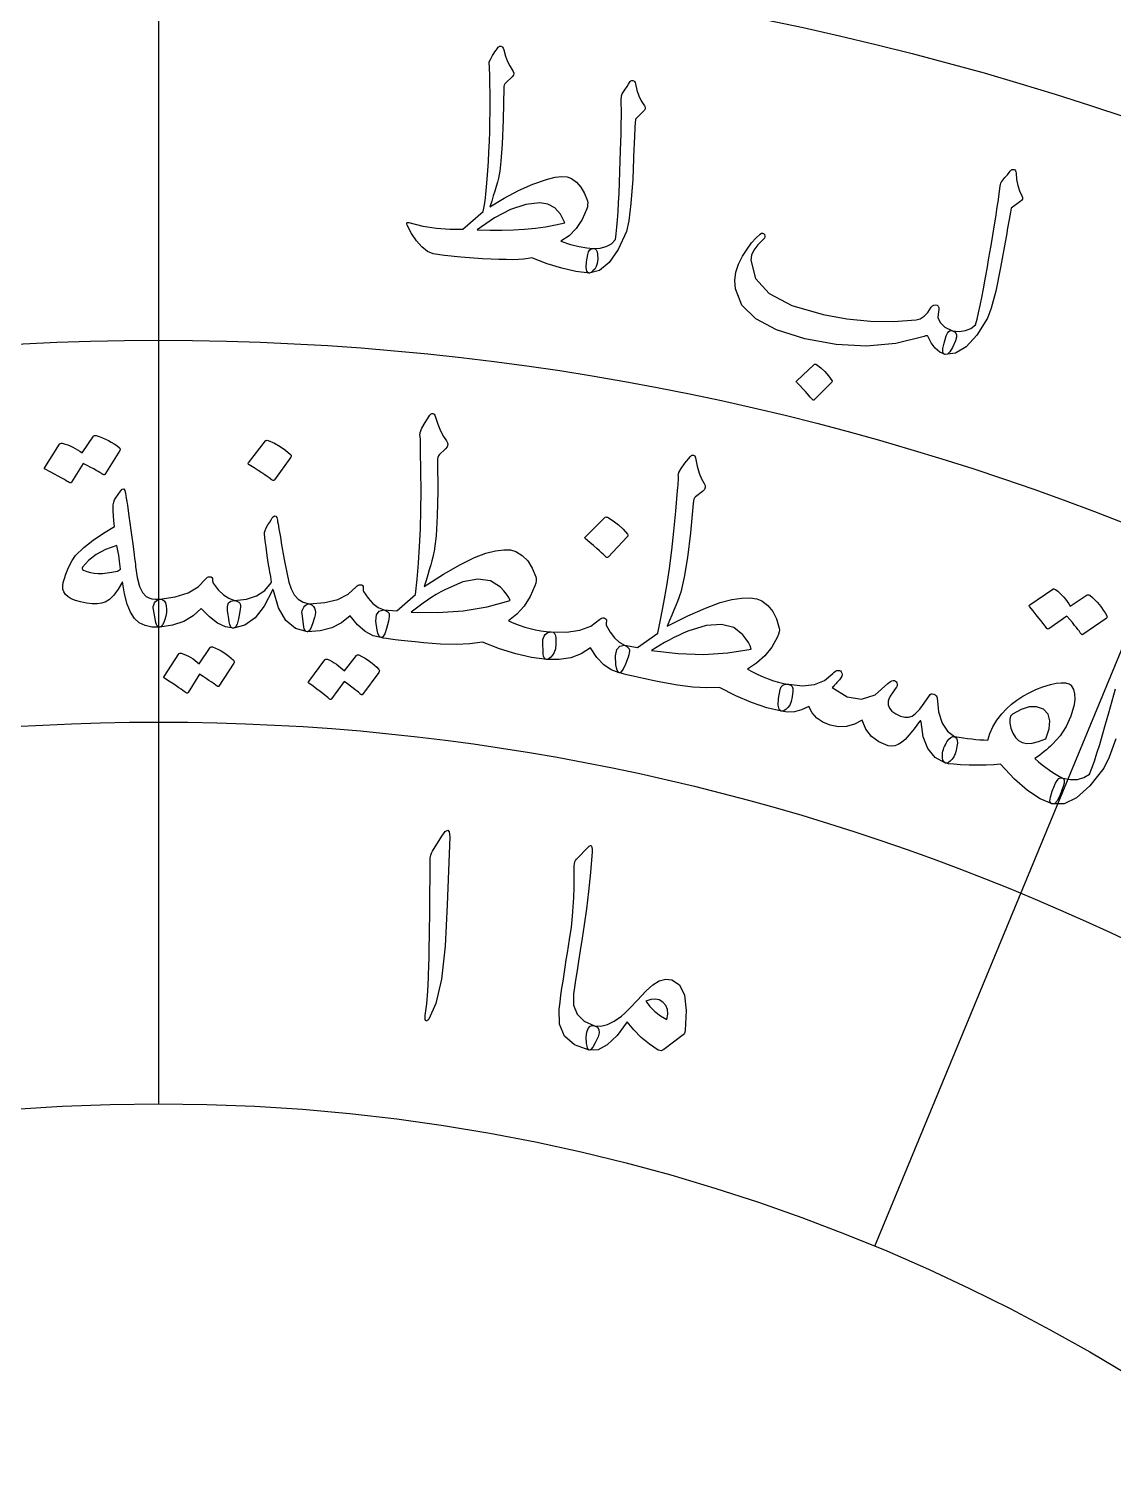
# Model space of a CAD drawing. Header units: millimetres. Extents: x -65 to 65, y -65 to 74.
# Drawn here: x -1.52 to 11.16, y 17.66 to 34.41 of the extents above; entities that cross this region are included whole.
import ezdxf

# ---------------------------------------------------------------- set-up
doc = ezdxf.new("R2010")
doc.units = ezdxf.units.MM
for name, color, linetype in [('ENGRAVE', 7, 'Continuous'), ('ENGRAVE_FINE', 8, 'Continuous'), ('GUIDE', 3, 'Continuous'), ('TEXT', 5, 'Continuous')]:
    doc.layers.add(name, color=color, linetype=linetype)

msp = doc.modelspace()

# ---------------------------------------------------------------- linework, layer by layer
at = {"layer": 'ENGRAVE'}
for radius in [57.525, 48.6086, 39.6922, 30.7759, 21.8595]:
    msp.add_circle((0, 0), radius, dxfattribs=at)
at = {"layer": 'ENGRAVE_FINE'}
for points in [[(0, 39.6923), (0, 30.7759)], [(0, 30.7759), (0, 21.8595)], [(11.7774, 28.4332), (8.3653, 20.1955)]]:
    msp.add_lwpolyline(points, dxfattribs=at)
for radius in [53.0668, 44.1504, 35.2341, 26.3177]:
    msp.add_circle((0, 0), radius, dxfattribs=at)
at = {"layer": 'GUIDE'}
msp.add_circle((0, 0), 59.475, dxfattribs=at)
at = {"layer": 'TEXT'}
for points in [[(4.3624, 31.7389), (4.3171, 31.7296), (4.2643, 31.723), (4.2038, 31.7188), (4.1358, 31.7172), (4.0601, 31.7177), (3.9766, 31.7197), (3.8855, 31.7233), (3.7865, 31.7284), (3.5317, 31.7464), (3.3391, 31.7656), (3.2086, 31.7872), (3.1404, 31.8118), (3.0745, 31.8678), (3.0133, 31.9381), (2.9568, 32.0229), (2.9049, 32.122), (2.9001, 32.1376), (2.9016, 32.1474), (2.9093, 32.1514), (2.9234, 32.1495), (3.0871, 32.1103), (3.2467, 32.0844), (3.4024, 32.0719), (3.5544, 32.0729), (3.794, 32.279), (3.8049, 32.3385), (3.815, 32.4062), (3.8243, 32.4822), (3.8326, 32.5663), (3.8403, 32.6583), (3.8473, 32.7576), (3.8538, 32.8643), (3.8596, 32.9783), (3.8648, 33.0968), (3.8688, 33.2136), (3.8718, 33.3287), (3.8737, 33.4421), (3.8744, 33.5536), (3.8739, 33.663), (3.8723, 33.7703), (3.8695, 33.8755), (3.8631, 34.0286), (3.8764, 34.054), (3.8897, 34.0782), (3.9031, 34.1012), (3.9166, 34.123), (3.93, 34.1435), (3.943, 34.1629), (3.9557, 34.1811), (3.9681, 34.1981), (3.9746, 34.2045), (3.9822, 34.2086), (3.9908, 34.2107), (4.0004, 34.2106), (4.0113, 34.2069), (4.0204, 34.1985), (4.0277, 34.1855), (4.0331, 34.1678), (4.053, 34.0957), (4.0761, 34.0329), (4.1023, 33.9795), (4.1317, 33.9354), (4.145, 33.9141), (4.1495, 33.8934), (4.1452, 33.8735), (4.132, 33.8542), (4.0587, 33.7819), (4.0473, 33.7697), (4.0395, 33.7559), (4.0353, 33.7403), (4.0348, 33.7232), (4.025, 33.3528), (4.0135, 33.0671), (4.0008, 32.8658), (3.9872, 32.749), (3.98, 32.7105), (3.9704, 32.6683), (3.9586, 32.6223), (3.9445, 32.5725), (3.9285, 32.5188), (3.9111, 32.4613), (3.8922, 32.3999), (3.8719, 32.3346), (4.0371, 32.4373), (4.2043, 32.5253), (4.3736, 32.5985), (4.5445, 32.6568), (4.6341, 32.679), (4.7105, 32.6878), (4.7734, 32.6833), (4.8228, 32.6657), (4.8826, 32.6226), (4.9339, 32.5644), (4.9764, 32.4911), (5.0103, 32.4028), (5.0138, 32.3829), (5.0136, 32.3607), (5.0098, 32.3363), (5.0024, 32.3095), (4.9494, 32.1861), (4.8811, 32.082), (4.7974, 31.9974), (4.6983, 31.9319), (4.812, 31.8962), (4.9134, 31.8702), (5.0025, 31.8538), (5.0794, 31.8474), (5.0995, 31.8429), (5.1146, 31.8303), (5.1248, 31.8095), (5.13, 31.7805), (5.1311, 31.7226), (5.1257, 31.6744), (5.1138, 31.6357), (5.0955, 31.6066), (5.0755, 31.5856), (5.0585, 31.571), (5.0446, 31.5628), (5.0337, 31.5611), (4.8756, 31.581), (4.7112, 31.6173), (4.5402, 31.67), (4.3624, 31.7389)], [(5.4185, 33.6527), (5.4494, 33.7009), (5.4736, 33.7392), (5.491, 33.7676), (5.5017, 33.786), (5.5096, 33.7976), (5.5186, 33.8053), (5.5287, 33.8092), (5.5399, 33.8092), (5.5519, 33.8052), (5.5611, 33.7975), (5.5676, 33.7863), (5.5714, 33.7714), (5.5879, 33.6986), (5.6108, 33.6318), (5.6401, 33.5707), (5.6758, 33.5155), (5.6854, 33.4981), (5.686, 33.4803), (5.6775, 33.4619), (5.6601, 33.443), (5.5708, 33.3567), (5.5684, 33.3118), (5.5661, 33.2677), (5.5639, 33.2244), (5.5619, 33.1819), (5.5599, 33.1401), (5.5581, 33.0992), (5.5564, 33.0591), (5.5548, 33.0197), (5.5395, 32.6556), (5.5192, 32.3723), (5.4947, 32.1698), (5.4664, 32.048), (5.3689, 31.8348), (5.2639, 31.6827), (5.1512, 31.5917), (5.0306, 31.5616), (5.0275, 31.5621), (5.0243, 31.5626), (5.0212, 31.5631), (5.0181, 31.5636), (5.0024, 31.5844), (4.9969, 31.6273), (5.0018, 31.6921), (5.0169, 31.779), (5.0249, 31.8108), (5.0375, 31.8328), (5.0546, 31.8452), (5.0762, 31.8479), (5.1588, 31.8511), (5.2301, 31.8695), (5.2903, 31.903), (5.3394, 31.9518), (5.3479, 32.0188), (5.3557, 32.0952), (5.3627, 32.1812), (5.3691, 32.2767), (5.3749, 32.3813), (5.3802, 32.4945), (5.3849, 32.6163), (5.3891, 32.7469), (5.3941, 32.875), (5.3981, 32.9902), (5.4012, 33.0925), (5.4034, 33.1819), (5.405, 33.2584), (5.4067, 33.3217), (5.4083, 33.3721), (5.4099, 33.4093), (5.406, 33.5959), (5.4078, 33.614), (5.4105, 33.6295), (5.4141, 33.6424), (5.4185, 33.6527)], [(9.8518, 32.6313), (9.8889, 32.675), (9.9179, 32.7098), (9.939, 32.7356), (9.9521, 32.7524), (9.9615, 32.7628), (9.9714, 32.7693), (9.9819, 32.7718), (9.9929, 32.7703), (10.0043, 32.7647), (10.0125, 32.7559), (10.0174, 32.7439), (10.0192, 32.7286), (10.0258, 32.6543), (10.0396, 32.585), (10.0605, 32.5206), (10.0885, 32.4611), (10.0958, 32.4426), (10.094, 32.4248), (10.0832, 32.4077), (10.0633, 32.3913), (9.9634, 32.3177), (9.955, 32.2736), (9.9469, 32.2301), (9.9389, 32.1875), (9.9312, 32.1456), (9.9237, 32.1045), (9.9165, 32.0642), (9.9095, 32.0246), (9.9027, 31.9859), (9.839, 31.627), (9.7812, 31.3489), (9.7299, 31.1515), (9.6856, 31.0345), (9.5605, 30.8362), (9.4362, 30.6995), (9.3125, 30.6243), (9.1889, 30.6105), (9.1859, 30.6114), (9.1828, 30.6123), (9.1798, 30.6132), (9.1768, 30.6142), (9.164, 30.6369), (9.1643, 30.6801), (9.1777, 30.7437), (9.2043, 30.8278), (9.2165, 30.8582), (9.2319, 30.8784), (9.2505, 30.8884), (9.2722, 30.8882), (9.3545, 30.8804), (9.4277, 30.8891), (9.4918, 30.9143), (9.547, 30.9561), (9.5643, 31.0214), (9.5821, 31.0961), (9.6006, 31.1804), (9.6196, 31.2742), (9.6393, 31.3771), (9.6596, 31.4886), (9.6805, 31.6087), (9.702, 31.7375), (9.7241, 31.8638), (9.7434, 31.9775), (9.7601, 32.0785), (9.7741, 32.1668), (9.786, 32.2423), (9.796, 32.3049), (9.8043, 32.3546), (9.8109, 32.3913), (9.8319, 32.5768), (9.8361, 32.5944), (9.8408, 32.6094), (9.8461, 32.6217), (9.8518, 32.6313)], [(4.4537, 32.3799), (4.2893, 32.3621), (4.1124, 32.3041), (3.9237, 32.2056), (3.724, 32.0666), (3.87, 32.0613), (4.0109, 32.0604), (4.1466, 32.064), (4.2773, 32.0722), (4.4028, 32.0849), (4.5228, 32.102), (4.6374, 32.1235), (4.7466, 32.1494), (4.6947, 32.2506), (4.6285, 32.3229), (4.5481, 32.366), (4.4537, 32.3799)], [(7.0296, 32.0156), (7.0435, 32.0253), (7.0563, 32.0278), (7.068, 32.0232), (7.0785, 32.0114), (7.0854, 31.9975), (7.0856, 31.9834), (7.0791, 31.9692), (7.0659, 31.9548), (7.0014, 31.8911), (6.9556, 31.8289), (6.9284, 31.7685), (6.9197, 31.7098), (6.9759, 31.4984), (7.1355, 31.3234), (7.3981, 31.1834), (7.764, 31.0756), (8.0432, 31.0264), (8.317, 30.9998), (8.5859, 30.9959), (8.8505, 31.015), (8.9002, 31.0282), (8.9465, 31.057), (8.9895, 31.1014), (9.0292, 31.1614), (9.0416, 31.1782), (9.0569, 31.1878), (9.0752, 31.1902), (9.0964, 31.1855), (9.1094, 31.1748), (9.1162, 31.1587), (9.1168, 31.1374), (9.1113, 31.1106), (9.1068, 31.0419), (9.1327, 30.9818), (9.1889, 30.9303), (9.2753, 30.8873), (9.3059, 30.8701), (9.3224, 30.8445), (9.3246, 30.8106), (9.3127, 30.7684), (9.278, 30.6935), (9.2463, 30.642), (9.2176, 30.6141), (9.1919, 30.6096), (9.1281, 30.6384), (9.0729, 30.6837), (9.0261, 30.7458), (8.9878, 30.8246), (8.9838, 30.8285), (8.9751, 30.8291), (8.9617, 30.8265), (8.9437, 30.8206), (8.6133, 30.739), (8.272, 30.7075), (7.9184, 30.7257), (7.5512, 30.7931), (7.2218, 30.8968), (6.9769, 31.0274), (6.8161, 31.1868), (6.7397, 31.3764), (6.7338, 31.4742), (6.7454, 31.5703), (6.7746, 31.6648), (6.8215, 31.7575), (6.8762, 31.8412), (6.9291, 31.9122), (6.9803, 31.9703), (7.0296, 32.0156)], [(7.6603, 30.4939), (7.6651, 30.4968), (7.671, 30.4978), (7.6779, 30.4969), (7.686, 30.494), (7.7384, 30.4546), (7.7859, 30.4105), (7.8285, 30.3617), (7.8661, 30.3083), (7.8691, 30.3009), (7.8696, 30.2941), (7.8674, 30.288), (7.8626, 30.2826), (7.6613, 30.0816), (7.6546, 30.0773), (7.6476, 30.0776), (7.6401, 30.0826), (7.6323, 30.0923), (7.6255, 30.1007), (7.6147, 30.1134), (7.5997, 30.1304), (7.5808, 30.1518), (7.5573, 30.1776), (7.529, 30.208), (7.4957, 30.2428), (7.4576, 30.2821), (7.4528, 30.2882), (7.4509, 30.2937), (7.4521, 30.2983), (7.4562, 30.3023)], [(3.7847, 27.2523), (3.6383, 27.232), (3.4752, 27.2241), (3.2952, 27.2282), (3.0981, 27.244), (2.9995, 27.2537), (2.9112, 27.2628), (2.8333, 27.2715), (2.7659, 27.2798), (2.7088, 27.2873), (2.662, 27.2938), (2.6255, 27.2991), (2.5994, 27.3034), (2.5863, 27.3126), (2.5744, 27.3304), (2.5637, 27.3566), (2.5543, 27.3914), (2.5392, 27.4954), (2.5467, 27.5695), (2.5771, 27.6138), (2.6303, 27.6281), (2.7838, 27.6167), (3.0026, 27.8089), (3.0215, 27.9863), (3.0374, 28.1733), (3.05, 28.3697), (3.0593, 28.5755), (3.0652, 28.7906), (3.0675, 29.0147), (3.0662, 29.2478), (3.0611, 29.49), (3.0609, 29.5246), (3.0606, 29.5556), (3.0602, 29.583), (3.0597, 29.6067), (3.0587, 29.6269), (3.0572, 29.6434), (3.055, 29.6564), (3.0522, 29.6658), (3.0558, 29.7), (3.0765, 29.7507), (3.1145, 29.8178), (3.17, 29.9013), (3.1773, 29.9101), (3.1852, 29.9161), (3.1939, 29.9192), (3.2032, 29.9196), (3.2122, 29.917), (3.2199, 29.9114), (3.2263, 29.9028), (3.2313, 29.8911), (3.262, 29.7968), (3.294, 29.7174), (3.3275, 29.6528), (3.3625, 29.603), (3.3773, 29.5804), (3.3805, 29.5572), (3.372, 29.5336), (3.3519, 29.5094), (3.2783, 29.4375), (3.2691, 29.4253), (3.2626, 29.4082), (3.259, 29.3863), (3.2582, 29.3595), (3.2618, 29.0145), (3.2562, 28.7252), (3.2421, 28.4915), (3.2197, 28.3135), (3.2134, 28.282), (3.2045, 28.2446), (3.1932, 28.2013), (3.1793, 28.1521), (3.1633, 28.0973), (3.1453, 28.037), (3.1253, 27.9712), (3.1035, 27.8999), (3.3305, 28.0446), (3.527, 28.1573), (3.692, 28.2387), (3.8246, 28.2894), (3.938, 28.3179), (4.0341, 28.3307), (4.1127, 28.3279), (4.1737, 28.3096), (4.2501, 28.2641), (4.3146, 28.1995), (4.367, 28.1161), (4.4073, 28.0137), (4.4116, 27.994), (4.4115, 27.9699), (4.407, 27.9415), (4.3982, 27.9087), (4.3434, 27.7827), (4.2732, 27.6724), (4.1876, 27.5776), (4.0867, 27.4982), (4.1511, 27.4717), (4.215, 27.4481), (4.2784, 27.4274), (4.3412, 27.4096), (4.4037, 27.3949), (4.4657, 27.3836), (4.5274, 27.3756), (4.5888, 27.3711), (4.6111, 27.3659), (4.6273, 27.3517), (4.6374, 27.3284), (4.6414, 27.296), (4.6421, 27.2295), (4.6361, 27.1747), (4.6236, 27.1316), (4.6045, 27.1001), (4.5819, 27.0766), (4.5627, 27.0603), (4.5471, 27.0512), (4.5349, 27.0494), (4.3582, 27.0729), (4.1745, 27.1147), (3.9835, 27.1745), (3.7847, 27.2523)], [(-0.7613, 29.6568), (-0.7567, 29.6614), (-0.75, 29.6643), (-0.7415, 29.6655), (-0.7309, 29.6648), (-0.6929, 29.6524), (-0.6562, 29.6385), (-0.6206, 29.6231), (-0.5862, 29.6064), (-0.5528, 29.588), (-0.5201, 29.5678), (-0.4882, 29.5457), (-0.457, 29.5217), (-0.4509, 29.5143), (-0.4482, 29.5064), (-0.4487, 29.498), (-0.4526, 29.4891), (-0.6293, 29.2104), (-0.6341, 29.2067), (-0.6414, 29.2065), (-0.6512, 29.2099), (-0.6633, 29.2169), (-0.6717, 29.2234), (-0.6854, 29.2322), (-0.7043, 29.2435), (-0.7284, 29.257), (-0.7581, 29.2732), (-0.7936, 29.292), (-0.8348, 29.3137), (-0.8819, 29.338), (-1.0182, 29.1197), (-1.0245, 29.1129), (-1.0329, 29.111), (-1.0434, 29.114), (-1.0559, 29.1219), (-1.0667, 29.1288), (-1.0838, 29.139), (-1.1071, 29.1527), (-1.1367, 29.1697), (-1.1731, 29.19), (-1.2167, 29.2136), (-1.2677, 29.2404), (-1.3259, 29.2705), (-1.3321, 29.2757), (-1.3349, 29.281), (-1.3345, 29.2865), (-1.3307, 29.2921), (-1.1559, 29.5642), (-1.1513, 29.569), (-1.1448, 29.5719), (-1.1362, 29.5732), (-1.1257, 29.5727), (-1.0934, 29.564), (-1.062, 29.5537), (-1.0315, 29.5418), (-1.002, 29.5282), (-0.9734, 29.5131), (-0.9457, 29.4969), (-0.919, 29.4795), (-0.8932, 29.461)], [(1.249, 29.6004), (1.254, 29.6047), (1.2608, 29.6071), (1.2694, 29.6077), (1.2799, 29.6063), (1.3528, 29.5745), (1.4209, 29.5364), (1.4843, 29.492), (1.5429, 29.4413), (1.5485, 29.4338), (1.5507, 29.4264), (1.5496, 29.4192), (1.5452, 29.4122), (1.3541, 29.1459), (1.3472, 29.1396), (1.3387, 29.1384), (1.3285, 29.1423), (1.3167, 29.1512), (1.3064, 29.1589), (1.2902, 29.1705), (1.268, 29.186), (1.2399, 29.2054), (1.2052, 29.2286), (1.1636, 29.2557), (1.1149, 29.2866), (1.0592, 29.3213), (1.0519, 29.327), (1.0483, 29.3325), (1.0485, 29.338), (1.0524, 29.3433)], [(6.554, 26.7219), (6.4064, 26.7166), (6.2433, 26.7254), (6.0647, 26.748), (5.8702, 26.7839), (5.7731, 26.8036), (5.6862, 26.8217), (5.6097, 26.8383), (5.5434, 26.8534), (5.4874, 26.8668), (5.4415, 26.878), (5.4057, 26.887), (5.3802, 26.894), (5.3681, 26.9045), (5.3581, 26.9234), (5.3502, 26.9506), (5.3444, 26.9861), (5.34, 27.0911), (5.355, 27.1641), (5.3898, 27.205), (5.4442, 27.2138), (5.5957, 27.1868), (5.833, 27.3555), (5.87, 27.5301), (5.9049, 27.7145), (5.9375, 27.9085), (5.9679, 28.1123), (5.9958, 28.3257), (6.021, 28.5484), (6.0436, 28.7804), (6.0632, 29.0218), (6.0667, 29.0563), (6.0695, 29.0872), (6.0719, 29.1144), (6.0738, 29.1381), (6.0749, 29.1582), (6.0751, 29.1749), (6.0743, 29.188), (6.0725, 29.1976), (6.0795, 29.2313), (6.1053, 29.2796), (6.15, 29.3425), (6.2137, 29.4198), (6.2219, 29.4278), (6.2304, 29.4329), (6.2393, 29.4352), (6.2486, 29.4346), (6.2573, 29.4312), (6.2644, 29.4248), (6.2698, 29.4155), (6.2737, 29.4034), (6.2945, 29.3065), (6.3182, 29.2242), (6.3449, 29.1565), (6.3747, 29.1034), (6.3871, 29.0794), (6.3879, 29.056), (6.377, 29.0334), (6.3545, 29.0114), (6.274, 28.9473), (6.2635, 28.9362), (6.2554, 28.9199), (6.2495, 28.8984), (6.246, 28.8718), (6.2142, 28.5283), (6.1791, 28.241), (6.1411, 28.0101), (6.1007, 27.8353), (6.0911, 27.8046), (6.0785, 27.7683), (6.0628, 27.7264), (6.044, 27.6789), (6.0224, 27.626), (5.9983, 27.5678), (5.9717, 27.5044), (5.9427, 27.4357), (6.1833, 27.5564), (6.3903, 27.6484), (6.5628, 27.7125), (6.6999, 27.7494), (6.8156, 27.7662), (6.9125, 27.7691), (6.9904, 27.7582), (7.0492, 27.7337), (7.1206, 27.6807), (7.1781, 27.6099), (7.2217, 27.5215), (7.2513, 27.4155), (7.2536, 27.3955), (7.251, 27.3715), (7.2437, 27.3437), (7.2315, 27.312), (7.1642, 27.1923), (7.083, 27.0897), (6.9881, 27.0042), (6.8796, 26.9355), (6.941, 26.9025), (7.0021, 26.8725), (7.0631, 26.8455), (7.1238, 26.8213), (7.1844, 26.8003), (7.245, 26.7827), (7.3055, 26.7685), (7.3661, 26.7577), (7.3877, 26.7503), (7.4024, 26.7345), (7.4101, 26.7103), (7.4107, 26.6776), (7.4046, 26.6114), (7.393, 26.5575), (7.3762, 26.5159), (7.354, 26.4865), (7.3291, 26.4655), (7.3084, 26.4512), (7.2918, 26.4438), (7.2795, 26.4432), (7.1062, 26.4847), (6.9278, 26.545), (6.7439, 26.6241), (6.554, 26.7219)], [(-0.4454, 29.0144), (-0.4237, 29.0374), (-0.4064, 29.0404), (-0.3936, 29.0233), (-0.3851, 28.9863), (-0.3822, 28.9639), (-0.3779, 28.9329), (-0.372, 28.8934), (-0.3646, 28.8452), (-0.356, 28.788), (-0.3464, 28.7213), (-0.3358, 28.6451), (-0.3242, 28.5594), (-0.3128, 28.4751), (-0.3027, 28.3997), (-0.2939, 28.3331), (-0.2863, 28.2753), (-0.28, 28.2265), (-0.275, 28.1871), (-0.2711, 28.1568), (-0.2686, 28.1359), (-0.2488, 28.004), (-0.2213, 27.9017), (-0.1862, 27.8288), (-0.1434, 27.7853), (-0.1133, 27.7684), (-0.077, 27.7575), (-0.0345, 27.7524), (0.0143, 27.753), (0.0431, 27.7483), (0.0652, 27.7339), (0.0806, 27.7101), (0.0892, 27.6768), (0.0922, 27.6367), (0.0907, 27.5962), (0.0848, 27.5552), (0.0745, 27.5138), (0.0613, 27.4785), (0.0469, 27.4522), (0.0311, 27.435), (0.0141, 27.4269), (-0.0785, 27.4277), (-0.1584, 27.4445), (-0.2257, 27.4776), (-0.2805, 27.5269), (-0.3271, 27.5996), (-0.3662, 27.6954), (-0.3978, 27.8143), (-0.4219, 27.9564), (-0.4714, 27.8689), (-0.5218, 27.7998), (-0.5732, 27.7492), (-0.6257, 27.717), (-0.6685, 27.7049), (-0.7191, 27.6993), (-0.7775, 27.7002), (-0.8436, 27.7076), (-0.9136, 27.7212), (-0.9726, 27.7378), (-1.0205, 27.7574), (-1.0574, 27.78), (-1.0877, 27.8086), (-1.1082, 27.8388), (-1.1189, 27.8708), (-1.1199, 27.9045), (-1.1132, 27.947), (-1.1008, 27.9942), (-1.0827, 28.0461), (-1.0588, 28.1028), (-1.0319, 28.1598), (-1.0081, 28.2053), (-0.9874, 28.2393), (-0.9699, 28.2619), (-0.8716, 28.3548), (-0.7632, 28.4423), (-0.6448, 28.524), (-0.5165, 28.6), (-0.5226, 28.6695), (-0.5272, 28.7294), (-0.5302, 28.7799), (-0.5316, 28.8209), (-0.5302, 28.8553), (-0.5244, 28.8863), (-0.5145, 28.9136), (-0.5002, 28.9374)], [(1.2364, 28.5163), (1.238, 28.5323), (1.2455, 28.5549), (1.2587, 28.584), (1.2779, 28.6197), (1.2981, 28.6535), (1.3149, 28.6806), (1.3281, 28.7011), (1.3378, 28.7149), (1.3555, 28.7254), (1.3697, 28.7225), (1.3805, 28.7061), (1.3879, 28.6762), (1.3912, 28.656), (1.3955, 28.6319), (1.4007, 28.6038), (1.4068, 28.5719), (1.4135, 28.5363), (1.4202, 28.4973), (1.427, 28.4549), (1.4337, 28.4091), (1.4672, 28.2178), (1.4971, 28.0647), (1.5237, 27.9498), (1.5473, 27.8732), (1.5844, 27.8051), (1.6322, 27.7531), (1.6906, 27.7172), (1.7597, 27.6972), (1.7796, 27.6919), (1.7964, 27.6821), (1.8103, 27.6681), (1.8212, 27.6497), (1.8295, 27.6259), (1.8322, 27.5999), (1.8294, 27.5715), (1.8211, 27.5407), (1.7997, 27.4658), (1.7789, 27.4127), (1.7587, 27.3813), (1.7391, 27.3717), (1.6008, 27.4117), (1.4886, 27.5053), (1.402, 27.653), (1.3409, 27.8549), (1.3379, 27.8621), (1.3351, 27.8651), (1.3326, 27.8641), (1.3303, 27.859), (1.2351, 27.6711), (1.128, 27.5343), (1.0088, 27.4482), (0.877, 27.4129), (0.8623, 27.4147), (0.8499, 27.4228), (0.8399, 27.4371), (0.8324, 27.4578), (0.826, 27.4872), (0.8193, 27.5243), (0.8124, 27.5692), (0.8053, 27.6217), (0.805, 27.6727), (0.8185, 27.7093), (0.846, 27.7313), (0.8874, 27.7389), (1.0256, 27.752), (1.143, 27.7903), (1.2399, 27.8539), (1.3163, 27.9431), (1.3182, 27.9548), (1.3162, 27.9794), (1.3103, 28.0169), (1.3004, 28.0672), (1.2942, 28.0984), (1.2877, 28.1367), (1.2808, 28.1824), (1.2735, 28.2353), (1.2656, 28.2953), (1.2568, 28.3622), (1.2471, 28.4358), (1.2364, 28.5163)], [(5.2135, 28.7077), (5.2189, 28.7114), (5.2259, 28.7129), (5.2344, 28.7122), (5.2444, 28.7095), (5.3112, 28.6682), (5.3724, 28.6213), (5.4282, 28.5688), (5.4784, 28.5108), (5.4827, 28.5026), (5.4839, 28.495), (5.4818, 28.488), (5.4766, 28.4816), (5.2535, 28.2435), (5.2459, 28.2382), (5.2374, 28.2382), (5.228, 28.2434), (5.2177, 28.2538), (5.2088, 28.2628), (5.1945, 28.2765), (5.175, 28.2948), (5.1502, 28.3178), (5.1196, 28.3454), (5.0827, 28.3778), (5.0395, 28.415), (4.99, 28.4568), (4.9836, 28.4635), (4.9808, 28.4695), (4.9818, 28.4748), (4.9864, 28.4795)], [(-0.4869, 28.3795), (-0.6186, 28.3318), (-0.7295, 28.2737), (-0.8196, 28.2053), (-0.8891, 28.1268), (-0.8935, 28.1162), (-0.893, 28.1067), (-0.8875, 28.0983), (-0.877, 28.0909), (-0.8387, 28.0759), (-0.7974, 28.0647), (-0.7531, 28.0574), (-0.7057, 28.054), (-0.6553, 28.0545), (-0.6017, 28.0587), (-0.5451, 28.0668), (-0.4853, 28.0786), (-0.4761, 28.0818), (-0.4665, 28.0871), (-0.4564, 28.0948), (-0.4459, 28.1047), (-0.4485, 28.1343), (-0.4519, 28.1653), (-0.4559, 28.1976), (-0.4607, 28.2313), (-0.4661, 28.2663), (-0.4723, 28.3027), (-0.4792, 28.3404), (-0.4869, 28.3795)], [(0.8874, 27.7389), (0.9155, 27.7287), (0.936, 27.7182), (0.9488, 27.7076), (0.954, 27.6968), (0.9562, 27.6804), (0.9564, 27.6604), (0.9547, 27.6369), (0.9511, 27.6098), (0.9345, 27.5231), (0.9167, 27.4614), (0.8975, 27.4247), (0.877, 27.4129), (0.782, 27.4296), (0.6875, 27.4736), (0.5933, 27.5448), (0.4991, 27.6434), (0.406, 27.5564), (0.2942, 27.4914), (0.1637, 27.4484), (0.0141, 27.4269), (-0.002, 27.4303), (-0.0151, 27.4405), (-0.0251, 27.4575), (-0.0319, 27.4812), (-0.0606, 27.6334), (-0.0638, 27.6504), (-0.0625, 27.6687), (-0.0567, 27.6884), (-0.0465, 27.7095), (-0.0347, 27.7258), (-0.0206, 27.7385), (-0.0043, 27.7476), (0.0143, 27.753), (0.1952, 27.7795), (0.3445, 27.827), (0.4623, 27.896), (0.5487, 27.9869), (0.5588, 27.9993), (0.5707, 28.0082), (0.5844, 28.0133), (0.5998, 28.0148), (0.614, 28.0125), (0.624, 28.0061), (0.6299, 27.9958), (0.6316, 27.9815), (0.6317, 27.9679), (0.6328, 27.9561), (0.6348, 27.9461), (0.6378, 27.9378), (0.6966, 27.8633), (0.7577, 27.8052), (0.8213, 27.7638), (0.8874, 27.7389)], [(3.9946, 27.8925), (3.8781, 27.9665), (3.7314, 27.9874), (3.5554, 27.9546), (3.3512, 27.8676), (3.2973, 27.8386), (3.2445, 27.8081), (3.1928, 27.776), (3.1421, 27.7424), (3.0926, 27.7076), (3.0443, 27.6722), (2.9971, 27.6361), (2.9512, 27.5993), (3.2634, 27.5956), (3.5598, 27.617), (3.8409, 27.6639), (4.1075, 27.7369), (4.0906, 27.7728), (4.0662, 27.8107), (4.0342, 27.8506), (3.9946, 27.8925)], [(2.6303, 27.6281), (2.6577, 27.6162), (2.6775, 27.6045), (2.6896, 27.5931), (2.6941, 27.5819), (2.6952, 27.5654), (2.6941, 27.5455), (2.691, 27.5221), (2.6857, 27.4954), (2.6637, 27.4099), (2.642, 27.3494), (2.6206, 27.3139), (2.5994, 27.3034), (2.5056, 27.3261), (2.414, 27.3759), (2.3245, 27.453), (2.2367, 27.5573), (2.1383, 27.4763), (2.0227, 27.4185), (1.8897, 27.3837), (1.7391, 27.3717), (1.7232, 27.3761), (1.7108, 27.3871), (1.7019, 27.4047), (1.6965, 27.4288), (1.6775, 27.5825), (1.6754, 27.5996), (1.6778, 27.6179), (1.6848, 27.6372), (1.6964, 27.6576), (1.7092, 27.6731), (1.724, 27.6849), (1.7409, 27.693), (1.7597, 27.6972), (1.942, 27.7123), (2.094, 27.7503), (2.2159, 27.8117), (2.3078, 27.8969), (2.3187, 27.9088), (2.3312, 27.9168), (2.3451, 27.9211), (2.3606, 27.9216), (2.3746, 27.9184), (2.3842, 27.9114), (2.3894, 27.9008), (2.3902, 27.8864), (2.3895, 27.8728), (2.3898, 27.8609), (2.3912, 27.8508), (2.3937, 27.8424), (2.4476, 27.7643), (2.505, 27.7025), (2.5658, 27.6572), (2.6303, 27.6281)], [(10.8496, 27.8022), (10.8557, 27.8046), (10.863, 27.8047), (10.8714, 27.8024), (10.8809, 27.7977), (10.9113, 27.7714), (10.94, 27.7443), (10.9671, 27.7163), (10.9925, 27.6875), (11.0163, 27.6575), (11.0388, 27.6261), (11.0599, 27.5933), (11.0795, 27.559), (11.0823, 27.5499), (11.0818, 27.5415), (11.078, 27.534), (11.0709, 27.5273), (10.7991, 27.3392), (10.7932, 27.3376), (10.7863, 27.3403), (10.7786, 27.3473), (10.77, 27.3584), (10.7648, 27.3677), (10.7555, 27.3812), (10.7424, 27.3989), (10.7252, 27.4208), (10.7039, 27.4472), (10.6784, 27.4785), (10.6485, 27.5145), (10.6142, 27.5552), (10.4032, 27.407), (10.3947, 27.4032), (10.3861, 27.4048), (10.3776, 27.4116), (10.3691, 27.4238), (10.3617, 27.4343), (10.3498, 27.4504), (10.3335, 27.4721), (10.3126, 27.4993), (10.2867, 27.5322), (10.2554, 27.5709), (10.2186, 27.6155), (10.1762, 27.666), (10.1725, 27.6731), (10.1719, 27.6791), (10.1744, 27.684), (10.1801, 27.6877), (10.4477, 27.8705), (10.4538, 27.8731), (10.461, 27.8733), (10.4695, 27.8711), (10.479, 27.8665), (10.5056, 27.8459), (10.5308, 27.8242), (10.5544, 27.8013), (10.5765, 27.7773), (10.5972, 27.7523), (10.6166, 27.7266), (10.6347, 27.7001), (10.6514, 27.673)], [(5.4442, 27.2138), (5.4702, 27.1991), (5.4887, 27.1855), (5.4996, 27.1729), (5.5029, 27.1613), (5.5023, 27.1448), (5.4992, 27.1251), (5.4937, 27.1022), (5.4857, 27.0761), (5.4551, 26.9933), (5.4273, 26.9354), (5.4024, 26.9023), (5.3802, 26.894), (5.2892, 26.9261), (5.2032, 26.9851), (5.1221, 27.0709), (5.0454, 27.1837), (4.9393, 27.1132), (4.8183, 27.0675), (4.6825, 27.0465), (4.5314, 27.05), (4.516, 27.056), (4.5048, 27.0682), (4.4978, 27.0866), (4.4949, 27.1112), (4.4917, 27.266), (4.4914, 27.2832), (4.4957, 27.3011), (4.5046, 27.3196), (4.5182, 27.3387), (4.5325, 27.3529), (4.5485, 27.3631), (4.5661, 27.3693), (4.5853, 27.3716), (4.7681, 27.368), (4.9232, 27.3902), (5.0507, 27.4389), (5.1509, 27.5143), (5.163, 27.5249), (5.1762, 27.5316), (5.1905, 27.5345), (5.2059, 27.5334), (5.2195, 27.5287), (5.2284, 27.5208), (5.2324, 27.5097), (5.2318, 27.4953), (5.2297, 27.4819), (5.2288, 27.47), (5.2292, 27.4598), (5.2307, 27.4512), (5.2764, 27.368), (5.3271, 27.3007), (5.383, 27.2493), (5.4442, 27.2138)], [(6.8284, 27.3372), (6.7201, 27.4228), (6.5763, 27.4585), (6.3979, 27.4439), (6.1858, 27.3782), (6.1292, 27.355), (6.0736, 27.33), (6.0188, 27.3034), (5.965, 27.2751), (5.9122, 27.2456), (5.8605, 27.2153), (5.8099, 27.1842), (5.7604, 27.1524), (6.0707, 27.1167), (6.3676, 27.1076), (6.6521, 27.1255), (6.9248, 27.1708), (6.9117, 27.2083), (6.8913, 27.2485), (6.8635, 27.2915), (6.8284, 27.3372)], [(0.6032, 27.1883), (0.6076, 27.1927), (0.6138, 27.1953), (0.6217, 27.196), (0.6314, 27.1949), (0.6656, 27.1807), (0.6986, 27.1651), (0.7305, 27.1482), (0.7612, 27.1299), (0.7909, 27.11), (0.8199, 27.0883), (0.8481, 27.0648), (0.8755, 27.0394), (0.8808, 27.0318), (0.8829, 27.0238), (0.882, 27.0154), (0.878, 27.0067), (0.7035, 26.7363), (0.6989, 26.7328), (0.6922, 26.733), (0.6835, 26.7368), (0.6727, 26.7443), (0.6653, 26.7512), (0.6532, 26.7607), (0.6365, 26.7728), (0.615, 26.7874), (0.5886, 26.8049), (0.557, 26.8254), (0.5203, 26.8489), (0.4783, 26.8754), (0.3438, 26.6636), (0.3377, 26.6571), (0.33, 26.6556), (0.3206, 26.6591), (0.3095, 26.6677), (0.2999, 26.675), (0.2848, 26.6861), (0.264, 26.7008), (0.2377, 26.7191), (0.2054, 26.7411), (0.1665, 26.7668), (0.1211, 26.796), (0.0692, 26.8288), (0.0638, 26.8343), (0.0614, 26.8397), (0.0621, 26.8451), (0.0658, 26.8506), (0.2377, 27.1142), (0.2422, 27.1187), (0.2483, 27.1213), (0.2562, 27.1222), (0.2658, 27.1212), (0.295, 27.111), (0.3233, 27.0992), (0.3506, 27.0859), (0.377, 27.0709), (0.4025, 27.0546), (0.4271, 27.0371), (0.4508, 27.0185), (0.4735, 26.9987)], [(2.3119, 27.0965), (2.3167, 27.1006), (2.323, 27.1028), (2.331, 27.103), (2.3405, 27.1013), (2.3738, 27.085), (2.4057, 27.0674), (2.4365, 27.0485), (2.466, 27.0283), (2.4944, 27.0066), (2.5219, 26.9831), (2.5486, 26.9579), (2.5744, 26.9308), (2.5791, 26.9229), (2.5808, 26.9148), (2.5793, 26.9065), (2.5748, 26.898), (2.3837, 26.6391), (2.3789, 26.6359), (2.3722, 26.6365), (2.3637, 26.6409), (2.3534, 26.6491), (2.3465, 26.6564), (2.335, 26.6666), (2.3191, 26.6797), (2.2985, 26.6957), (2.2733, 26.7148), (2.2431, 26.7373), (2.2079, 26.763), (2.1677, 26.7921), (2.0201, 26.5892), (2.0137, 26.5831), (2.0058, 26.5821), (1.9966, 26.5862), (1.9861, 26.5954), (1.977, 26.6033), (1.9626, 26.6153), (1.9428, 26.6313), (1.9177, 26.6513), (1.8868, 26.6753), (1.8497, 26.7033), (1.8062, 26.7354), (1.7564, 26.7714), (1.7514, 26.7771), (1.7493, 26.7827), (1.7503, 26.7881), (1.7544, 26.7933), (1.9426, 27.0455), (1.9473, 27.0497), (1.9536, 27.052), (1.9615, 27.0523), (1.971, 27.0507), (1.9995, 27.0388), (2.027, 27.0253), (2.0534, 27.0102), (2.0789, 26.9936), (2.1033, 26.9757), (2.1268, 26.9567), (2.1492, 26.9366), (2.1707, 26.9155)], [(7.8767, 26.8838), (7.8931, 26.8996), (7.9092, 26.9111), (7.9251, 26.9185), (7.9406, 26.9217), (7.9549, 26.9206), (7.9669, 26.9149), (7.9766, 26.9047), (7.9841, 26.89), (7.9871, 26.8723), (7.9835, 26.8533), (7.9735, 26.8329), (7.9569, 26.8111), (7.9464, 26.8007), (7.936, 26.7899), (7.9257, 26.7785), (7.9155, 26.7666), (7.905, 26.7546), (7.8939, 26.7428), (7.8822, 26.7311), (7.8698, 26.7197), (8.0473, 26.6126), (8.2143, 26.5845), (8.3722, 26.6356), (8.5217, 26.7663), (8.5383, 26.7817), (8.554, 26.7931), (8.569, 26.8004), (8.5831, 26.8037), (8.5975, 26.8025), (8.6096, 26.7971), (8.6195, 26.7878), (8.6271, 26.7744), (8.6308, 26.7584), (8.6288, 26.7415), (8.6214, 26.7234), (8.6083, 26.7043), (8.5742, 26.6589), (8.5488, 26.6197), (8.5321, 26.5868), (8.524, 26.5601), (8.5237, 26.5186), (8.5389, 26.4801), (8.5696, 26.4447), (8.6158, 26.4123), (8.6693, 26.3872), (8.7185, 26.3748), (8.7635, 26.3751), (8.8042, 26.3883), (8.8459, 26.4181), (8.8935, 26.4683), (8.9473, 26.5389), (9.0071, 26.6298), (9.015, 26.6405), (9.0261, 26.6464), (9.0403, 26.6473), (9.0576, 26.6433), (9.0742, 26.6357), (9.0862, 26.6259), (9.0936, 26.6138), (9.0963, 26.5995), (9.1147, 26.4358), (9.1554, 26.3059), (9.2186, 26.2097), (9.3047, 26.1468), (9.3216, 26.1311), (9.3311, 26.1066), (9.3332, 26.0731), (9.3277, 26.0308), (9.3186, 25.9862), (9.3062, 25.9471), (9.2906, 25.9135), (9.2718, 25.8853), (9.2508, 25.8608), (9.2311, 25.845), (9.2126, 25.8379), (9.1953, 25.8395), (9.0751, 25.9057), (8.9876, 26.0074), (8.9324, 26.1449), (8.9094, 26.3186), (8.9084, 26.3275), (8.9052, 26.3314), (8.8999, 26.3304), (8.8924, 26.3243), (8.8281, 26.2372), (8.7717, 26.167), (8.7229, 26.1138), (8.6819, 26.0776), (8.6429, 26.055), (8.6037, 26.0415), (8.5643, 26.0371), (8.5247, 26.0418), (8.4151, 26.0857), (8.3283, 26.1499), (8.2638, 26.2347), (8.2217, 26.3403), (8.1301, 26.2924), (8.0373, 26.2664), (7.9431, 26.2624), (7.8473, 26.2803), (7.7606, 26.3152), (7.6901, 26.3635), (7.6359, 26.4253), (7.5977, 26.5006), (7.5131, 26.4604), (7.4314, 26.4376), (7.3524, 26.4322), (7.2761, 26.4441), (7.2509, 26.4668), (7.2401, 26.517), (7.2436, 26.5947), (7.2614, 26.6999), (7.2735, 26.7302), (7.2945, 26.75), (7.3242, 26.7595), (7.3626, 26.7586), (7.5252, 26.7402), (7.6649, 26.7547), (7.7821, 26.8024), (7.8767, 26.8838)], [(10.636, 26.7645), (10.6409, 26.7624), (10.6453, 26.7603), (10.6492, 26.7582), (10.6526, 26.756), (10.6557, 26.7536), (10.6587, 26.7511), (10.6616, 26.7484), (10.6644, 26.7454), (10.6899, 26.6999), (10.7038, 26.6467), (10.706, 26.586), (10.6967, 26.5177), (10.6589, 26.3866), (10.6043, 26.2668), (10.5332, 26.158), (10.4457, 26.0601), (10.4227, 26.038), (10.3989, 26.0163), (10.3744, 25.9949), (10.349, 25.9738), (10.3228, 25.9531), (10.2957, 25.9326), (10.2679, 25.9124), (10.2393, 25.8926), (10.2832, 25.8548), (10.3261, 25.8195), (10.368, 25.7868), (10.4089, 25.7565), (10.4489, 25.7289), (10.4882, 25.7042), (10.5267, 25.6825), (10.5644, 25.6637), (10.5772, 25.6523), (10.5823, 25.6318), (10.5797, 25.6023), (10.5695, 25.5636), (10.5361, 25.4688), (10.5034, 25.4037), (10.4715, 25.3681), (10.4403, 25.3621), (10.3002, 25.4203), (10.1537, 25.5172), (9.9998, 25.6527), (9.8377, 25.8269), (9.7583, 25.8202), (9.671, 25.8162), (9.5759, 25.8149), (9.4731, 25.8162), (9.3713, 25.8196), (9.2905, 25.8247), (9.2308, 25.8317), (9.192, 25.8407), (9.1749, 25.8521), (9.1636, 25.8719), (9.1582, 25.9003), (9.1585, 25.9371), (9.1609, 25.9575), (9.1647, 25.9772), (9.1699, 25.9965), (9.1767, 26.0153), (9.1845, 26.0337), (9.1929, 26.0518), (9.2019, 26.0698), (9.2116, 26.0875), (9.2339, 26.1185), (9.2563, 26.139), (9.2788, 26.1488), (9.3013, 26.148), (9.3527, 26.1396), (9.4031, 26.1323), (9.4524, 26.1259), (9.5008, 26.1205), (9.5485, 26.116), (9.5961, 26.1122), (9.6434, 26.1091), (9.6907, 26.1067), (9.7126, 26.1853), (9.7467, 26.2628), (9.7929, 26.3392), (9.8514, 26.4143), (9.9067, 26.4717), (9.9663, 26.5251), (10.0302, 26.5744), (10.0984, 26.6195), (10.1713, 26.6604), (10.2494, 26.6967), (10.3327, 26.7284), (10.4213, 26.7555), (10.488, 26.7703), (10.546, 26.7767), (10.5954, 26.7748), (10.636, 26.7645)], [(10.3407, 26.468), (10.2589, 26.4947), (10.1711, 26.4938), (10.0773, 26.4654), (9.9778, 26.4094), (9.9558, 26.3867), (9.9454, 26.3519), (9.9463, 26.3051), (9.9587, 26.2462), (9.9817, 26.1865), (10.0115, 26.1387), (10.0482, 26.1028), (10.0918, 26.0787), (10.1455, 26.0674), (10.2089, 26.071), (10.2822, 26.0897), (10.3656, 26.1232), (10.4055, 26.238), (10.4147, 26.3337), (10.3931, 26.4104), (10.3407, 26.468)], [(3.3094, 24.9837), (3.3499, 25.0384), (3.3789, 25.0557), (3.3964, 25.0354), (3.4022, 24.9777), (3.3715, 24.1853), (3.3488, 23.6993), (3.3044, 23.3147), (3.24, 23.0314), (3.1567, 22.8491), (3.1442, 22.835), (3.1339, 22.8279), (3.1258, 22.8278), (3.1198, 22.8347), (3.1156, 22.8448), (3.1134, 22.8575), (3.1131, 22.8728), (3.1147, 22.8906), (3.1336, 23.0289), (3.1472, 23.1764), (3.1555, 23.3331), (3.1584, 23.4991), (3.1599, 23.5424), (3.1627, 23.6594), (3.1665, 23.8503), (3.171, 24.1149), (3.1729, 24.7026), (3.1752, 24.7336), (3.1805, 24.7617), (3.1889, 24.787), (3.2004, 24.8095)], [(5.0243, 24.8604), (5.0328, 24.8685), (5.0402, 24.8736), (5.0466, 24.8756), (5.0519, 24.8745), (5.0591, 24.8687), (5.0637, 24.8548), (5.0659, 24.8328), (5.0654, 24.8027), (5.0449, 24.5613), (5.0225, 24.3388), (4.9985, 24.1351), (4.973, 23.9502), (4.9484, 23.7926), (4.9265, 23.6514), (4.9072, 23.5264), (4.8907, 23.4178), (4.8767, 23.3255), (4.8651, 23.2495), (4.8558, 23.19), (4.8489, 23.1468), (4.8499, 23.0128), (4.8914, 22.9057), (4.973, 22.825), (5.0949, 22.7705), (5.1283, 22.7531), (5.146, 22.726), (5.148, 22.6892), (5.1344, 22.6427), (5.1032, 22.5718), (5.0756, 22.5222), (5.0518, 22.4942), (5.0316, 22.4876), (4.8593, 22.5505), (4.7434, 22.6505), (4.6836, 22.7883), (4.6803, 22.9645), (4.6907, 23.0463), (4.7017, 23.1282), (4.7133, 23.2102), (4.7256, 23.2923), (4.7382, 23.3744), (4.751, 23.4568), (4.7641, 23.5393), (4.7774, 23.622), (4.8029, 23.7796), (4.8228, 23.9221), (4.837, 24.0496), (4.8455, 24.1619), (4.8505, 24.2705), (4.8542, 24.3865), (4.8567, 24.5099), (4.8577, 24.6407), (4.8591, 24.664), (4.8638, 24.6846), (4.8719, 24.7025), (4.8834, 24.7177)], [(5.9982, 23.3086), (6.0885, 23.2481), (6.1447, 23.1288), (6.1663, 22.9509), (6.1532, 22.7146), (6.1506, 22.698), (6.1458, 22.684), (6.1388, 22.6728), (6.1296, 22.6642), (5.9032, 22.4945), (5.8881, 22.4845), (5.8724, 22.4801), (5.8561, 22.4812), (5.8393, 22.4879), (5.7348, 22.5572), (5.6394, 22.6351), (5.5531, 22.722), (5.4757, 22.8178), (5.3565, 22.6564), (5.243, 22.5475), (5.1349, 22.4912), (5.0316, 22.4876), (5.0216, 22.4941), (5.0131, 22.509), (5.006, 22.5323), (5.0003, 22.5638), (4.9974, 22.6395), (5.0034, 22.6984), (5.0181, 22.7405), (5.0418, 22.7658), (5.0534, 22.7705), (5.0661, 22.7728), (5.08, 22.7728), (5.0949, 22.7705), (5.1682, 22.7668), (5.2449, 22.7843), (5.3251, 22.8232), (5.4091, 22.8833), (5.4485, 22.9203), (5.5093, 22.982), (5.5917, 23.0682), (5.6961, 23.1786), (5.7744, 23.2493), (5.8509, 23.2945), (5.9256, 23.3143), (5.9982, 23.3086)], [(5.6936, 23.0598), (5.7403, 22.9964), (5.7967, 22.9394), (5.8628, 22.889), (5.9386, 22.8449), (5.9501, 22.9074), (5.9465, 22.9618), (5.9277, 23.008), (5.8938, 23.046), (5.8501, 23.0723), (5.8021, 23.0834), (5.7499, 23.0792), (5.6936, 23.0598)]]:
    msp.add_lwpolyline(points, close=True, dxfattribs=at)
msp.add_lwpolyline([(11.186, 26.122), (11.106, 25.9069), (11.043, 25.7811), (10.8805, 25.5734), (10.726, 25.4344), (10.5795, 25.364), (10.4403, 25.3621), (10.437, 25.3634), (10.4337, 25.3648), (10.4305, 25.3661), (10.4272, 25.3675), (10.4155, 25.3943), (10.4207, 25.4426), (10.4428, 25.5124), (10.4818, 25.6036), (10.4988, 25.6363), (10.5183, 25.6572), (10.5401, 25.6663), (10.5644, 25.6637), (10.6554, 25.6459), (10.7381, 25.6475), (10.8126, 25.6685), (10.879, 25.7091), (10.9058, 25.7802), (10.9343, 25.8618), (10.9645, 25.954), (10.9965, 26.0568), (11.0301, 26.1698), (11.0654, 26.2923), (11.1023, 26.4244), (11.1408, 26.5662), (11.1796, 26.7051)], dxfattribs=at)

doc.saveas('drawing.dxf')
